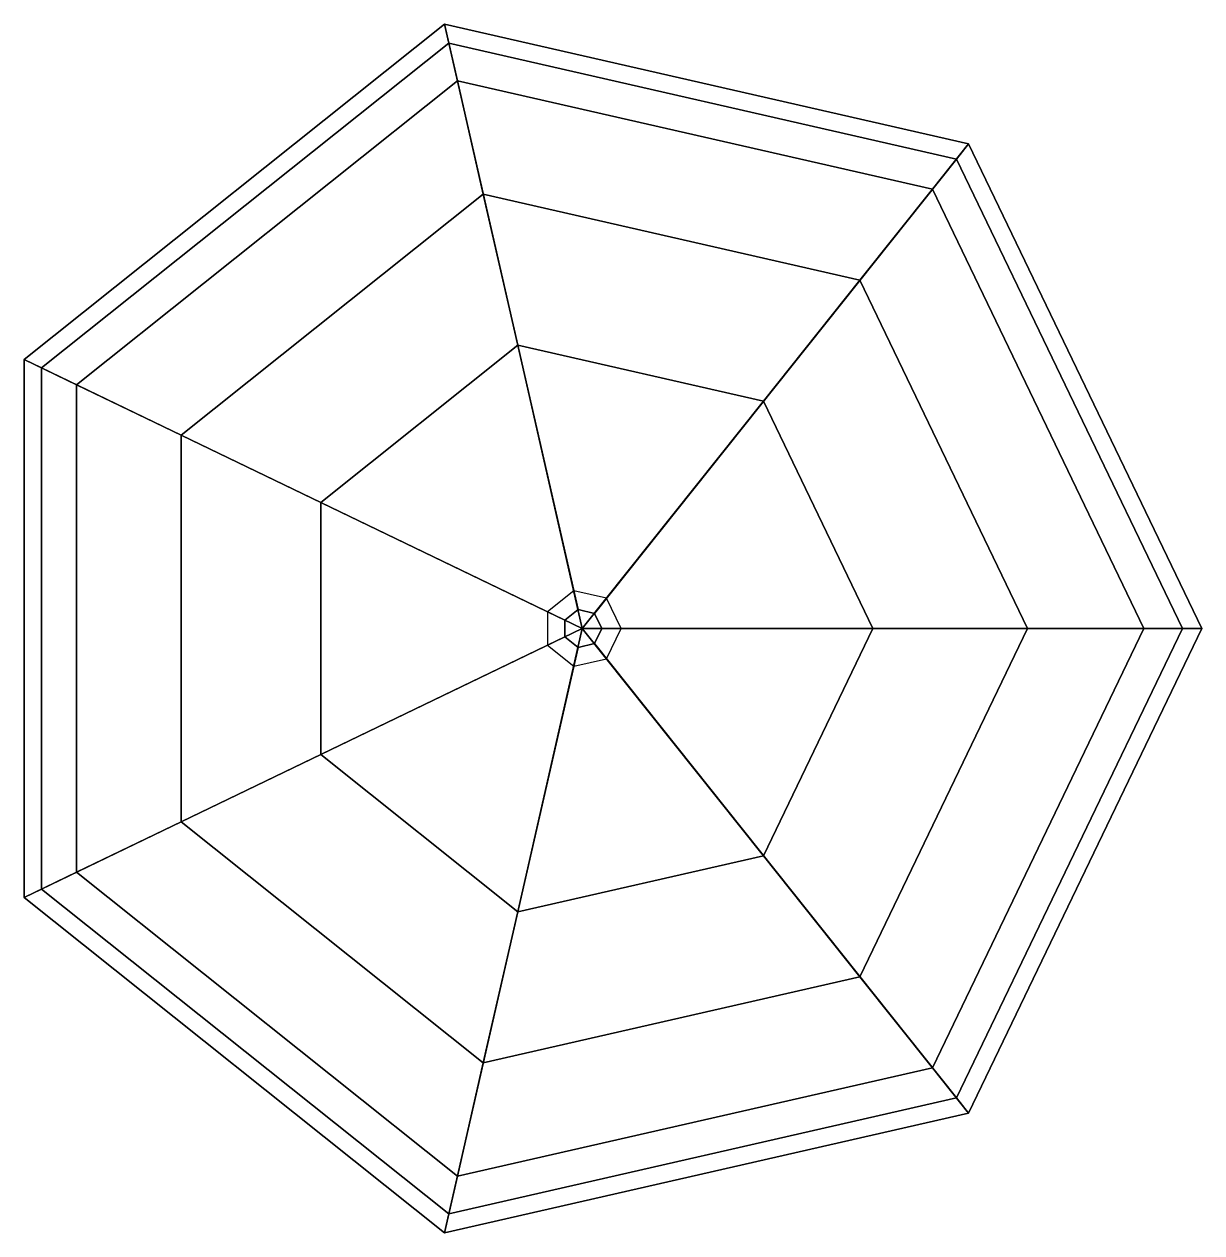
# Model space of a CAD drawing. Extents: x 166.75 to 174.62, y 102.81 to 108.78.
# Drawn here: x 173.671 to 174.616, y 104.544 to 105.514 of the extents above; entities that cross this region are included whole.
import ezdxf

# ---------------------------------------------------------------- set-up
doc = ezdxf.new("R2010")
doc.units = 0
doc.linetypes.add('BARK', pattern=[10000, 10000, 0])
doc.linetypes.add('BUSH2', pattern=[10000, 10000, 0])
doc.layers.get('0').update_dxf_attribs({"linetype": 'CONTINUOUS'})

# ---------------------------------------------------------------- blocks, each defined once
blk = doc.blocks.new('Arbol-03')
at = {"linetype": 'BUSH2'}
for points in [[(-0.0753, 0.53782, 0.97948), (-0.07184, 0.52267, 0.87065), (-0.39883, 0.2619, 0.87065), (-0.41284, 0.26865, 0.97948)], [(-0.06492, 0.49235, 1.21269), (-0.0753, 0.53782, 0.97948), (-0.41284, 0.26865, 0.97948), (-0.37082, 0.24841, 1.21269)], [(0.3456, 0.44176, 0.97948), (0.3359, 0.4296, 0.87065), (-0.07184, 0.52267, 0.87065), (-0.0753, 0.53782, 0.97948)], [(0.31652, 0.40529, 1.21269), (0.3456, 0.44176, 0.97948), (-0.0753, 0.53782, 0.97948), (-0.06492, 0.49235, 1.21269)], [(-0.07184, 0.52267, 0.87065), (0.03194, 0.06794, 0.5908), (0.0214, 0.05953, 0.5908), (-0.39883, 0.2619, 0.87065)], [(0.3359, 0.4296, 0.87065), (0.0451, 0.06494, 0.5908), (0.03194, 0.06794, 0.5908), (-0.07184, 0.52267, 0.87065)], [(-0.04417, 0.40141, 1.35261), (-0.06492, 0.49235, 1.21269), (-0.37082, 0.24841, 1.21269), (-0.28677, 0.20794, 1.35261)], [(0.25836, 0.33236, 1.35261), (0.31652, 0.40529, 1.21269), (-0.06492, 0.49235, 1.21269), (-0.04417, 0.40141, 1.35261)], [(0.48627, 0.05278, 1.21269), (0.53292, 0.05278, 0.97948), (0.3456, 0.44176, 0.97948), (0.31652, 0.40529, 1.21269)], [(0.53292, 0.05278, 0.97948), (0.51737, 0.05278, 0.87065), (0.3359, 0.4296, 0.87065), (0.3456, 0.44176, 0.97948)], [(0.51737, 0.05278, 0.87065), (0.05095, 0.05278, 0.5908), (0.0451, 0.06494, 0.5908), (0.3359, 0.4296, 0.87065)], [(-0.01649, 0.28015, 1.4459), (-0.04417, 0.40141, 1.35261), (-0.28677, 0.20794, 1.35261), (-0.17471, 0.15397, 1.4459)], [(0.18081, 0.23511, 1.4459), (0.25836, 0.33236, 1.35261), (-0.04417, 0.40141, 1.35261), (-0.01649, 0.28015, 1.4459)], [(0.39299, 0.05278, 1.35261), (0.48627, 0.05278, 1.21269), (0.31652, 0.40529, 1.21269), (0.25836, 0.33236, 1.35261)], [(0.26861, 0.05278, 1.4459), (0.39299, 0.05278, 1.35261), (0.25836, 0.33236, 1.35261), (0.18081, 0.23511, 1.4459)], [(0.0354, 0.05278, 1.49254), (-0.01649, 0.28015, 1.4459), (-0.17471, 0.15397, 1.4459), (0.0354, 0.05278, 1.49254)], [(0.0354, 0.05278, 1.49254), (0.18081, 0.23511, 1.4459), (-0.01649, 0.28015, 1.4459), (0.0354, 0.05278, 1.49254)], [(-0.41284, 0.26865, 0.97948), (-0.39883, 0.2619, 0.87065), (-0.39883, -0.15633, 0.87065), (-0.41284, -0.16308, 0.97948)], [(-0.37082, 0.24841, 1.21269), (-0.41284, 0.26865, 0.97948), (-0.41284, -0.16308, 0.97948), (-0.37082, -0.14284, 1.21269)], [(-0.39883, 0.2619, 0.87065), (0.0214, 0.05953, 0.5908), (0.0214, 0.04604, 0.5908), (-0.39883, -0.15633, 0.87065)], [(-0.28677, 0.20794, 1.35261), (-0.37082, 0.24841, 1.21269), (-0.37082, -0.14284, 1.21269), (-0.28677, -0.10237, 1.35261)], [(0.0354, 0.05278, 1.49254), (0.26861, 0.05278, 1.4459), (0.18081, 0.23511, 1.4459), (0.0354, 0.05278, 1.49254)], [(-0.17471, 0.15397, 1.4459), (-0.28677, 0.20794, 1.35261), (-0.28677, -0.10237, 1.35261), (-0.17471, -0.0484, 1.4459)], [(0.0354, 0.05278, 1.49254), (-0.17471, 0.15397, 1.4459), (-0.17471, -0.0484, 1.4459), (0.0354, 0.05278, 1.49254)], [(0.0354, 0.05278, 1.49254), (-0.17471, -0.0484, 1.4459), (-0.01649, -0.17458, 1.4459), (0.0354, 0.05278, 1.49254)], [(0.0354, 0.05278, 1.49254), (-0.01649, -0.17458, 1.4459), (0.18081, -0.12955, 1.4459), (0.0354, 0.05278, 1.49254)], [(0.0354, 0.05278, 1.49254), (0.18081, -0.12955, 1.4459), (0.26861, 0.05278, 1.4459), (0.0354, 0.05278, 1.49254)], [(0.3359, -0.32403, 0.87065), (0.0451, 0.04063, 0.5908), (0.05095, 0.05278, 0.5908), (0.51737, 0.05278, 0.87065)], [(0.18081, -0.12955, 1.4459), (0.25836, -0.22679, 1.35261), (0.39299, 0.05278, 1.35261), (0.26861, 0.05278, 1.4459)], [(0.25836, -0.22679, 1.35261), (0.31652, -0.29972, 1.21269), (0.48627, 0.05278, 1.21269), (0.39299, 0.05278, 1.35261)], [(0.31652, -0.29972, 1.21269), (0.3456, -0.33619, 0.97948), (0.53292, 0.05278, 0.97948), (0.48627, 0.05278, 1.21269)], [(0.3456, -0.33619, 0.97948), (0.3359, -0.32403, 0.87065), (0.51737, 0.05278, 0.87065), (0.53292, 0.05278, 0.97948)], [(-0.39883, -0.15633, 0.87065), (0.0214, 0.04604, 0.5908), (0.03194, 0.03763, 0.5908), (-0.07184, -0.4171, 0.87065)], [(-0.07184, -0.4171, 0.87065), (0.03194, 0.03763, 0.5908), (0.0451, 0.04063, 0.5908), (0.3359, -0.32403, 0.87065)], [(-0.17471, -0.0484, 1.4459), (-0.28677, -0.10237, 1.35261), (-0.04417, -0.29584, 1.35261), (-0.01649, -0.17458, 1.4459)], [(-0.28677, -0.10237, 1.35261), (-0.37082, -0.14284, 1.21269), (-0.06492, -0.38678, 1.21269), (-0.04417, -0.29584, 1.35261)], [(-0.01649, -0.17458, 1.4459), (-0.04417, -0.29584, 1.35261), (0.25836, -0.22679, 1.35261), (0.18081, -0.12955, 1.4459)], [(-0.37082, -0.14284, 1.21269), (-0.41284, -0.16308, 0.97948), (-0.0753, -0.43225, 0.97948), (-0.06492, -0.38678, 1.21269)], [(-0.41284, -0.16308, 0.97948), (-0.39883, -0.15633, 0.87065), (-0.07184, -0.4171, 0.87065), (-0.0753, -0.43225, 0.97948)], [(-0.04417, -0.29584, 1.35261), (-0.06492, -0.38678, 1.21269), (0.31652, -0.29972, 1.21269), (0.25836, -0.22679, 1.35261)], [(-0.06492, -0.38678, 1.21269), (-0.0753, -0.43225, 0.97948), (0.3456, -0.33619, 0.97948), (0.31652, -0.29972, 1.21269)], [(-0.0753, -0.43225, 0.97948), (-0.07184, -0.4171, 0.87065), (0.3359, -0.32403, 0.87065), (0.3456, -0.33619, 0.97948)]]:
    blk.add_3dface(points, dxfattribs=at)
at = {"linetype": 'BARK'}
for points in [[(0.03194, 0.06794, 0.5908), (0.02849, 0.0831), (0.00739, 0.06628), (0.0214, 0.05953, 0.5908)], [(0.0451, 0.06494, 0.5908), (0.05479, 0.0771), (0.02849, 0.0831), (0.03194, 0.06794, 0.5908)], [(0.05095, 0.05278, 0.5908), (0.0665, 0.05278), (0.05479, 0.0771), (0.0451, 0.06494, 0.5908)], [(0.0214, 0.05953, 0.5908), (0.00739, 0.06628), (0.00739, 0.03929), (0.0214, 0.04604, 0.5908)], [(0.0451, 0.04063, 0.5908), (0.05479, 0.02847), (0.0665, 0.05278), (0.05095, 0.05278, 0.5908)], [(0.0214, 0.04604, 0.5908), (0.00739, 0.03929), (0.02849, 0.02247), (0.03194, 0.03763, 0.5908)], [(0.03194, 0.03763, 0.5908), (0.02849, 0.02247), (0.05479, 0.02847), (0.0451, 0.04063, 0.5908)]]:
    blk.add_3dface(points, dxfattribs=at)

msp = doc.modelspace()

# ---------------------------------------------------------------- block references
msp.add_blockref('Arbol-03', (174.08348, 104.97631))

doc.saveas('drawing.dxf')
